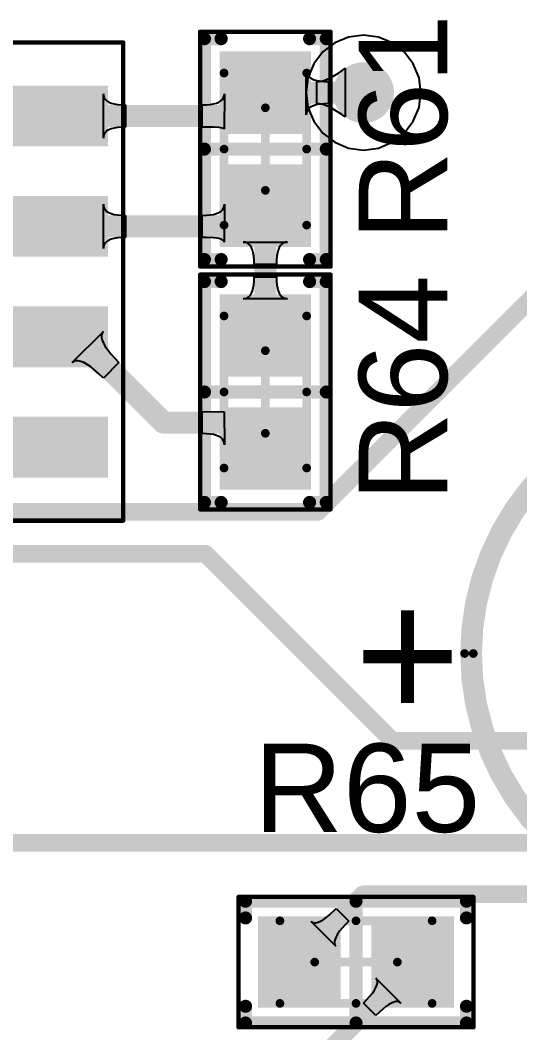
# Model space of a CAD drawing. Header units: inches. Extents: x -0.01 to 3.94, y -0.06 to 4.68.
# Drawn here: x 2.7891 to 3.0151, y 2.2298 to 2.6884 of the extents above; entities that cross this region are included whole.
import ezdxf

# ---------------------------------------------------------------- set-up
doc = ezdxf.new("R2010")
doc.units = ezdxf.units.IN
doc.header["$MEASUREMENT"] = 0
for name, color, linetype in [('Bottom Layer', 5, 'Continuous'), ('Bottom Solder', 6, 'Continuous'), ('Int1 -GND)', 16, 'Continuous'), ('Int2 -PWR)', 76, 'Continuous'), ('Multi-Layer', 9, 'Continuous'), ('Pad Holes', 156, 'Continuous'), ('Top 3D Body', 56, 'Continuous'), ('Top Courtyard', 56, 'Continuous'), ('Top Layer', 1, 'Continuous'), ('Top Overlay', 2, 'Continuous'), ('Top Paste', 8, 'Continuous'), ('Top Solder', 216, 'Continuous'), ('Via Holes', 16, 'Continuous')]:
    doc.layers.add(name, color=color, linetype=linetype)
doc.styles.add('Arial', font='', dxfattribs={"height": 0.2})
doc.styles.get('Arial').set_extended_font_data('Arial')

# ---------------------------------------------------------------- blocks, each defined once
blk = doc.blocks.new('TI_SOIC_8_D_18')
at = {"layer": 'Top Layer'}
for points in [[(-0.13681, 0.06319), (-0.13681, 0.08681), (-0.07579, 0.08681), (-0.07579, 0.06319)], [(0.07579, 0.06319), (0.07579, 0.08681), (0.13681, 0.08681), (0.13681, 0.06319)], [(-0.13681, 0.01319), (-0.13681, 0.03681), (-0.07579, 0.03681), (-0.07579, 0.01319)], [(0.07579, 0.01319), (0.07579, 0.03681), (0.13681, 0.03681), (0.13681, 0.01319)], [(-0.13681, -0.03681), (-0.13681, -0.01319), (-0.07579, -0.01319), (-0.07579, -0.03681)], [(0.07579, -0.03681), (0.07579, -0.01319), (0.13681, -0.01319), (0.13681, -0.03681)], [(-0.13681, -0.08681), (-0.13681, -0.06319), (-0.07579, -0.06319), (-0.07579, -0.08681)], [(0.07579, -0.08681), (0.07579, -0.06319), (0.13681, -0.06319), (0.13681, -0.08681)]]:
    blk.add_hatch(color=1, dxfattribs=at).paths.add_polyline_path(points)
at = {"layer": 'Top Paste'}
for points in [[(-0.13681, 0.06319), (-0.13681, 0.08681), (-0.07579, 0.08681), (-0.07579, 0.06319)], [(0.07579, 0.06319), (0.07579, 0.08681), (0.13681, 0.08681), (0.13681, 0.06319)], [(-0.13681, 0.01319), (-0.13681, 0.03681), (-0.07579, 0.03681), (-0.07579, 0.01319)], [(0.07579, 0.01319), (0.07579, 0.03681), (0.13681, 0.03681), (0.13681, 0.01319)], [(-0.13681, -0.03681), (-0.13681, -0.01319), (-0.07579, -0.01319), (-0.07579, -0.03681)], [(0.07579, -0.03681), (0.07579, -0.01319), (0.13681, -0.01319), (0.13681, -0.03681)], [(-0.13681, -0.08681), (-0.13681, -0.06319), (-0.07579, -0.06319), (-0.07579, -0.08681)], [(0.07579, -0.08681), (0.07579, -0.06319), (0.13681, -0.06319), (0.13681, -0.08681)]]:
    blk.add_hatch(color=8, dxfattribs=at).paths.add_polyline_path(points)
at = {"layer": 'Top Solder'}
for points in [[(-0.13878, 0.06122), (-0.13878, 0.08878), (-0.07382, 0.08878), (-0.07382, 0.06122)], [(0.07382, 0.06122), (0.07382, 0.08878), (0.13878, 0.08878), (0.13878, 0.06122)], [(-0.13878, 0.01122), (-0.13878, 0.03878), (-0.07382, 0.03878), (-0.07382, 0.01122)], [(0.07382, 0.01122), (0.07382, 0.03878), (0.13878, 0.03878), (0.13878, 0.01122)], [(-0.13878, -0.03878), (-0.13878, -0.01122), (-0.07382, -0.01122), (-0.07382, -0.03878)], [(0.07382, -0.03878), (0.07382, -0.01122), (0.13878, -0.01122), (0.13878, -0.03878)], [(-0.13878, -0.08878), (-0.13878, -0.06122), (-0.07382, -0.06122), (-0.07382, -0.08878)], [(0.07382, -0.08878), (0.07382, -0.06122), (0.13878, -0.06122), (0.13878, -0.08878)]]:
    blk.add_hatch(color=216, dxfattribs=at).paths.add_polyline_path(points)
at = {"layer": 'Top 3D Body'}
for points in [[(-0.07874, -0.09843, 0.00394, 0.00394, 0), (-0.07874, 0.09843, 0.00394, 0.00394, 0)], [(-0.07874, 0.09843, 0.00394, 0.00394, 0), (0.07874, 0.09843, 0.00394, 0.00394, 0)], [(0.07874, -0.09843, 0.00394, 0.00394, 0), (0.07874, 0.09843, 0.00394, 0.00394, 0)], [(-0.07874, -0.09843, 0.00394, 0.00394, 0), (0.07874, -0.09843, 0.00394, 0.00394, 0)]]:
    blk.add_lwpolyline(points, format="xyseb", dxfattribs=at)
for points in [[(-0.07972, 0.09843, 0.00197, 0.00197, 1), (-0.07776, 0.09843, 0.00197, 0.00197, 1)], [(-0.07972, 0.09843, 0.00197, 0.00197, 1), (-0.07776, 0.09843, 0.00197, 0.00197, 1)], [(0.07776, 0.09843, 0.00197, 0.00197, 1), (0.07972, 0.09843, 0.00197, 0.00197, 1)], [(0.07776, 0.09843, 0.00197, 0.00197, 1), (0.07972, 0.09843, 0.00197, 0.00197, 1)], [(-0.02362, 0.06299, 0.00394, 0.00394, 1), (-0.06299, 0.06299, 0.00394, 0.00394, 1)], [(-0.06398, 0.06299, 0.00197, 0.00197, 1), (-0.06201, 0.06299, 0.00197, 0.00197, 1)], [(-0.02461, 0.06299, 0.00197, 0.00197, 1), (-0.02264, 0.06299, 0.00197, 0.00197, 1)], [(-0.07972, -0.09843, 0.00197, 0.00197, 1), (-0.07776, -0.09843, 0.00197, 0.00197, 1)], [(-0.07972, -0.09843, 0.00197, 0.00197, 1), (-0.07776, -0.09843, 0.00197, 0.00197, 1)], [(0.07776, -0.09843, 0.00197, 0.00197, 1), (0.07972, -0.09843, 0.00197, 0.00197, 1)], [(0.07776, -0.09843, 0.00197, 0.00197, 1), (0.07972, -0.09843, 0.00197, 0.00197, 1)]]:
    blk.add_lwpolyline(points, format="xyseb", close=True, dxfattribs=at)
at = {"layer": 'Top Courtyard'}
for points in [[(-0.14567, -0.10827, 0.00197, 0.00197, 0), (-0.14567, 0.10827, 0.00197, 0.00197, 0)], [(-0.14567, 0.10827, 0.00197, 0.00197, 0), (0.14567, 0.10827, 0.00197, 0.00197, 0)], [(0.14567, -0.10827, 0.00197, 0.00197, 0), (0.14567, 0.10827, 0.00197, 0.00197, 0)], [(0, -0.01969, 0.00394, 0.00394, 0), (0, 0.01968, 0.00394, 0.00394, 0)], [(-0.01968, 0, 0.00394, 0.00394, 0), (0.01969, 0, 0.00394, 0.00394, 0)], [(-0.14567, -0.10827, 0.00197, 0.00197, 0), (0.14567, -0.10827, 0.00197, 0.00197, 0)]]:
    blk.add_lwpolyline(points, format="xyseb", dxfattribs=at)
for points in [[(-0.14616, 0.10827, 0.000984, 0.000984, 1), (-0.14518, 0.10827, 0.000984, 0.000984, 1)], [(-0.14616, 0.10827, 0.000984, 0.000984, 1), (-0.14518, 0.10827, 0.000984, 0.000984, 1)], [(0.14518, 0.10827, 0.000984, 0.000984, 1), (0.14616, 0.10827, 0.000984, 0.000984, 1)], [(0.14518, 0.10827, 0.000984, 0.000984, 1), (0.14616, 0.10827, 0.000984, 0.000984, 1)], [(-0.00098, 0.01968, 0.00197, 0.00197, 1), (0.00098, 0.01968, 0.00197, 0.00197, 1)], [(-0.02067, 0, 0.00197, 0.00197, 1), (-0.0187, 0, 0.00197, 0.00197, 1)], [(0.0187, 0, 0.00197, 0.00197, 1), (0.02067, 0, 0.00197, 0.00197, 1)], [(-0.00098, -0.01969, 0.00197, 0.00197, 1), (0.00098, -0.01969, 0.00197, 0.00197, 1)], [(-0.14616, -0.10827, 0.000984, 0.000984, 1), (-0.14518, -0.10827, 0.000984, 0.000984, 1)], [(-0.14616, -0.10827, 0.000984, 0.000984, 1), (-0.14518, -0.10827, 0.000984, 0.000984, 1)], [(0.14518, -0.10827, 0.000984, 0.000984, 1), (0.14616, -0.10827, 0.000984, 0.000984, 1)], [(0.14518, -0.10827, 0.000984, 0.000984, 1), (0.14616, -0.10827, 0.000984, 0.000984, 1)]]:
    blk.add_lwpolyline(points, format="xyseb", close=True, dxfattribs=at)
at = {"layer": 'Top Overlay'}
for p, q in [((-0.04331, 0.09843), (-0.06299, 0.09843)), ((-0.06299, 0.09843), (-0.06299, 0.07874)), ((-0.04331, 0.09055), (-0.04331, 0.09843)), ((-0.05512, 0.07874), (-0.04331, 0.09055)), ((-0.06299, 0.07874), (-0.05512, 0.07874))]:
    blk.add_line(p, q, dxfattribs=at)
for points in [[(-0.10138, 0.10846, 0.00984, 0.00984, 1), (-0.11122, 0.10846, 0.00984, 0.00984, 1)], [(-0.11368, 0.10846, 0.00492, 0.00492, 1), (-0.10876, 0.10846, 0.00492, 0.00492, 1)], [(-0.10384, 0.10846, 0.00492, 0.00492, 1), (-0.09892, 0.10846, 0.00492, 0.00492, 1)], [(-0.06496, 0.09843, 0.00394, 0.00394, 1), (-0.06102, 0.09843, 0.00394, 0.00394, 1)], [(-0.06496, 0.09843, 0.00394, 0.00394, 1), (-0.06102, 0.09843, 0.00394, 0.00394, 1)], [(-0.04528, 0.09843, 0.00394, 0.00394, 1), (-0.04134, 0.09843, 0.00394, 0.00394, 1)], [(0.06102, 0.09843, 0.00394, 0.00394, 1), (0.06496, 0.09843, 0.00394, 0.00394, 1)], [(0.06102, 0.09843, 0.00394, 0.00394, 1), (0.06496, 0.09843, 0.00394, 0.00394, 1)], [(-0.06496, 0.07874, 0.00394, 0.00394, 1), (-0.06102, 0.07874, 0.00394, 0.00394, 1)], [(-0.06496, -0.09843, 0.00394, 0.00394, 1), (-0.06102, -0.09843, 0.00394, 0.00394, 1)], [(-0.06496, -0.09843, 0.00394, 0.00394, 1), (-0.06102, -0.09843, 0.00394, 0.00394, 1)], [(0.06102, -0.09843, 0.00394, 0.00394, 1), (0.06496, -0.09843, 0.00394, 0.00394, 1)], [(0.06102, -0.09843, 0.00394, 0.00394, 1), (0.06496, -0.09843, 0.00394, 0.00394, 1)]]:
    blk.add_lwpolyline(points, format="xyseb", close=True, dxfattribs=at)
for points in [[(-0.06299, -0.09843, 0.00787, 0.00787, 0), (-0.06299, 0.09843, 0.00787, 0.00787, 0)], [(-0.06299, 0.09843, 0.00787, 0.00787, 0), (0.06299, 0.09843, 0.00787, 0.00787, 0)], [(-0.04331, 0.09843, 0.00787, 0.00787, -0.414214), (-0.06299, 0.07874, 0.00787, 0.00787, 0)], [(0.06299, -0.09843, 0.00787, 0.00787, 0), (0.06299, 0.09843, 0.00787, 0.00787, 0)], [(-0.06299, -0.09843, 0.00787, 0.00787, 0), (0.06299, -0.09843, 0.00787, 0.00787, 0)]]:
    blk.add_lwpolyline(points, format="xyseb", dxfattribs=at)
blk = doc.blocks.new('RES_0603_1608_69')
at = {"layer": 'Top Layer'}
for points in [[(-0.04232, -0.0187), (-0.04232, 0.0187), (-0.00886, 0.0187), (-0.00886, -0.0187)], [(0.00886, -0.0187), (0.00886, 0.0187), (0.04232, 0.0187), (0.04232, -0.0187)]]:
    blk.add_hatch(color=1, dxfattribs=at).paths.add_polyline_path(points)
at = {"layer": 'Top Paste'}
for points in [[(-0.04232, -0.0187), (-0.04232, 0.0187), (-0.00886, 0.0187), (-0.00886, -0.0187)], [(0.00886, -0.0187), (0.00886, 0.0187), (0.04232, 0.0187), (0.04232, -0.0187)]]:
    blk.add_hatch(color=8, dxfattribs=at).paths.add_polyline_path(points)
at = {"layer": 'Top Solder'}
for points in [[(-0.04429, -0.02067), (-0.04429, 0.02067), (-0.00689, 0.02067), (-0.00689, -0.02067)], [(0.00689, -0.02067), (0.00689, 0.02067), (0.04429, 0.02067), (0.04429, -0.02067)]]:
    blk.add_hatch(color=216, dxfattribs=at).paths.add_polyline_path(points)
at = {"layer": 'Top 3D Body'}
for points in [[(-0.03445, 0.0187, 0.00394, 0.00394, 0), (-0.03445, -0.0187, 0.00394, 0.00394, 0)], [(0.03445, 0.0187, 0.00394, 0.00394, 0), (-0.03445, 0.0187, 0.00394, 0.00394, 0)], [(0.03445, 0.0187, 0.00394, 0.00394, 0), (0.03445, -0.0187, 0.00394, 0.00394, 0)], [(0.03445, -0.0187, 0.00394, 0.00394, 0), (-0.03445, -0.0187, 0.00394, 0.00394, 0)]]:
    blk.add_lwpolyline(points, format="xyseb", dxfattribs=at)
for points in [[(-0.03543, 0.0187, 0.00197, 0.00197, 1), (-0.03347, 0.0187, 0.00197, 0.00197, 1)], [(-0.03543, 0.0187, 0.00197, 0.00197, 1), (-0.03347, 0.0187, 0.00197, 0.00197, 1)], [(0.03346, 0.0187, 0.00197, 0.00197, 1), (0.03543, 0.0187, 0.00197, 0.00197, 1)], [(0.03346, 0.0187, 0.00197, 0.00197, 1), (0.03543, 0.0187, 0.00197, 0.00197, 1)], [(-0.03543, -0.0187, 0.00197, 0.00197, 1), (-0.03347, -0.0187, 0.00197, 0.00197, 1)], [(-0.03543, -0.0187, 0.00197, 0.00197, 1), (-0.03347, -0.0187, 0.00197, 0.00197, 1)], [(0.03346, -0.0187, 0.00197, 0.00197, 1), (0.03543, -0.0187, 0.00197, 0.00197, 1)], [(0.03346, -0.0187, 0.00197, 0.00197, 1), (0.03543, -0.0187, 0.00197, 0.00197, 1)]]:
    blk.add_lwpolyline(points, format="xyseb", close=True, dxfattribs=at)
at = {"layer": 'Top Courtyard'}
for points in [[(-0.05315, 0.02953, 0.00197, 0.00197, 0), (-0.05315, -0.02953, 0.00197, 0.00197, 0)], [(0.05315, 0.02953, 0.00197, 0.00197, 0), (-0.05315, 0.02953, 0.00197, 0.00197, 0)], [(0.05315, 0.02953, 0.00197, 0.00197, 0), (0.05315, -0.02953, 0.00197, 0.00197, 0)], [(0, 0.0187, 0.00394, 0.00394, 0), (0, -0.0187, 0.00394, 0.00394, 0)], [(0.0187, 0, 0.00394, 0.00394, 0), (-0.0187, 0, 0.00394, 0.00394, 0)], [(0.05315, -0.02953, 0.00197, 0.00197, 0), (-0.05315, -0.02953, 0.00197, 0.00197, 0)]]:
    blk.add_lwpolyline(points, format="xyseb", dxfattribs=at)
for points in [[(-0.05364, 0.02953, 0.000984, 0.000984, 1), (-0.05266, 0.02953, 0.000984, 0.000984, 1)], [(-0.05364, 0.02953, 0.000984, 0.000984, 1), (-0.05266, 0.02953, 0.000984, 0.000984, 1)], [(0.05266, 0.02953, 0.000984, 0.000984, 1), (0.05364, 0.02953, 0.000984, 0.000984, 1)], [(0.05266, 0.02953, 0.000984, 0.000984, 1), (0.05364, 0.02953, 0.000984, 0.000984, 1)], [(-0.00098, 0.0187, 0.00197, 0.00197, 1), (0.00098, 0.0187, 0.00197, 0.00197, 1)], [(-0.01969, 0, 0.00197, 0.00197, 1), (-0.01772, 0, 0.00197, 0.00197, 1)], [(0.01772, 0, 0.00197, 0.00197, 1), (0.01968, 0, 0.00197, 0.00197, 1)], [(-0.00098, -0.0187, 0.00197, 0.00197, 1), (0.00098, -0.0187, 0.00197, 0.00197, 1)], [(-0.05364, -0.02953, 0.000984, 0.000984, 1), (-0.05266, -0.02953, 0.000984, 0.000984, 1)], [(-0.05364, -0.02953, 0.000984, 0.000984, 1), (-0.05266, -0.02953, 0.000984, 0.000984, 1)], [(0.05266, -0.02953, 0.000984, 0.000984, 1), (0.05364, -0.02953, 0.000984, 0.000984, 1)], [(0.05266, -0.02953, 0.000984, 0.000984, 1), (0.05364, -0.02953, 0.000984, 0.000984, 1)]]:
    blk.add_lwpolyline(points, format="xyseb", close=True, dxfattribs=at)
at = {"layer": 'Top Overlay'}
for points in [[(-0.05, 0.02756, 0.00591, 0.00591, 0), (-0.05, 0.02, 0.00591, 0.00591, 0)], [(0.05, 0.02756, 0.00591, 0.00591, 0), (-0.05, 0.02756, 0.00591, 0.00591, 0)], [(0, 0.02756, 0.00591, 0.00591, 0), (0, -0.02756, 0.00591, 0.00591, 0)], [(0.05, 0.02756, 0.00591, 0.00591, 0), (0.05, 0.02, 0.00591, 0.00591, 0)], [(-0.05, -0.02, 0.00591, 0.00591, 0), (-0.05, -0.02756, 0.00591, 0.00591, 0)], [(0.05, -0.02, 0.00591, 0.00591, 0), (0.05, -0.02756, 0.00591, 0.00591, 0)], [(0.05, -0.02756, 0.00591, 0.00591, 0), (-0.05, -0.02756, 0.00591, 0.00591, 0)]]:
    blk.add_lwpolyline(points, format="xyseb", dxfattribs=at)
for points in [[(-0.05148, 0.02756, 0.00295, 0.00295, 1), (-0.04852, 0.02756, 0.00295, 0.00295, 1)], [(-0.05148, 0.02756, 0.00295, 0.00295, 1), (-0.04852, 0.02756, 0.00295, 0.00295, 1)], [(-0.00148, 0.02756, 0.00295, 0.00295, 1), (0.00148, 0.02756, 0.00295, 0.00295, 1)], [(0.04852, 0.02756, 0.00295, 0.00295, 1), (0.05148, 0.02756, 0.00295, 0.00295, 1)], [(0.04852, 0.02756, 0.00295, 0.00295, 1), (0.05148, 0.02756, 0.00295, 0.00295, 1)], [(-0.05148, 0.02, 0.00295, 0.00295, 1), (-0.04852, 0.02, 0.00295, 0.00295, 1)], [(0.04852, 0.02, 0.00295, 0.00295, 1), (0.05148, 0.02, 0.00295, 0.00295, 1)], [(-0.05148, -0.02, 0.00295, 0.00295, 1), (-0.04852, -0.02, 0.00295, 0.00295, 1)], [(0.04852, -0.02, 0.00295, 0.00295, 1), (0.05148, -0.02, 0.00295, 0.00295, 1)], [(-0.05148, -0.02756, 0.00295, 0.00295, 1), (-0.04852, -0.02756, 0.00295, 0.00295, 1)], [(-0.05148, -0.02756, 0.00295, 0.00295, 1), (-0.04852, -0.02756, 0.00295, 0.00295, 1)], [(-0.00148, -0.02756, 0.00295, 0.00295, 1), (0.00148, -0.02756, 0.00295, 0.00295, 1)], [(0.04852, -0.02756, 0.00295, 0.00295, 1), (0.05148, -0.02756, 0.00295, 0.00295, 1)], [(0.04852, -0.02756, 0.00295, 0.00295, 1), (0.05148, -0.02756, 0.00295, 0.00295, 1)]]:
    blk.add_lwpolyline(points, format="xyseb", close=True, dxfattribs=at)
blk = doc.blocks.new('RES_0603_1608_70')
at = {"layer": 'Top Layer'}
for points in [[(-0.04232, -0.0187), (-0.04232, 0.0187), (-0.00886, 0.0187), (-0.00886, -0.0187)], [(0.00886, -0.0187), (0.00886, 0.0187), (0.04232, 0.0187), (0.04232, -0.0187)]]:
    blk.add_hatch(color=1, dxfattribs=at).paths.add_polyline_path(points)
at = {"layer": 'Top Paste'}
for points in [[(-0.04232, -0.0187), (-0.04232, 0.0187), (-0.00886, 0.0187), (-0.00886, -0.0187)], [(0.00886, -0.0187), (0.00886, 0.0187), (0.04232, 0.0187), (0.04232, -0.0187)]]:
    blk.add_hatch(color=8, dxfattribs=at).paths.add_polyline_path(points)
at = {"layer": 'Top Solder'}
for points in [[(-0.04429, -0.02067), (-0.04429, 0.02067), (-0.00689, 0.02067), (-0.00689, -0.02067)], [(0.00689, -0.02067), (0.00689, 0.02067), (0.04429, 0.02067), (0.04429, -0.02067)]]:
    blk.add_hatch(color=216, dxfattribs=at).paths.add_polyline_path(points)
at = {"layer": 'Top 3D Body'}
for points in [[(-0.03445, 0.0187, 0.00394, 0.00394, 0), (0.03445, 0.0187, 0.00394, 0.00394, 0)], [(-0.03445, 0.0187, 0.00394, 0.00394, 0), (-0.03445, -0.0187, 0.00394, 0.00394, 0)], [(0.03445, 0.0187, 0.00394, 0.00394, 0), (0.03445, -0.0187, 0.00394, 0.00394, 0)], [(-0.03445, -0.0187, 0.00394, 0.00394, 0), (0.03445, -0.0187, 0.00394, 0.00394, 0)]]:
    blk.add_lwpolyline(points, format="xyseb", dxfattribs=at)
for points in [[(-0.03543, 0.0187, 0.00197, 0.00197, 1), (-0.03346, 0.0187, 0.00197, 0.00197, 1)], [(-0.03543, 0.0187, 0.00197, 0.00197, 1), (-0.03346, 0.0187, 0.00197, 0.00197, 1)], [(0.03346, 0.0187, 0.00197, 0.00197, 1), (0.03543, 0.0187, 0.00197, 0.00197, 1)], [(0.03346, 0.0187, 0.00197, 0.00197, 1), (0.03543, 0.0187, 0.00197, 0.00197, 1)], [(-0.03543, -0.0187, 0.00197, 0.00197, 1), (-0.03346, -0.0187, 0.00197, 0.00197, 1)], [(-0.03543, -0.0187, 0.00197, 0.00197, 1), (-0.03346, -0.0187, 0.00197, 0.00197, 1)], [(0.03346, -0.0187, 0.00197, 0.00197, 1), (0.03543, -0.0187, 0.00197, 0.00197, 1)], [(0.03346, -0.0187, 0.00197, 0.00197, 1), (0.03543, -0.0187, 0.00197, 0.00197, 1)]]:
    blk.add_lwpolyline(points, format="xyseb", close=True, dxfattribs=at)
at = {"layer": 'Top Courtyard'}
for points in [[(-0.05315, 0.02953, 0.00197, 0.00197, 0), (0.05315, 0.02953, 0.00197, 0.00197, 0)], [(-0.05315, 0.02953, 0.00197, 0.00197, 0), (-0.05315, -0.02953, 0.00197, 0.00197, 0)], [(0.05315, 0.02953, 0.00197, 0.00197, 0), (0.05315, -0.02953, 0.00197, 0.00197, 0)], [(0, 0.0187, 0.00394, 0.00394, 0), (0, -0.0187, 0.00394, 0.00394, 0)], [(-0.0187, 0, 0.00394, 0.00394, 0), (0.0187, 0, 0.00394, 0.00394, 0)], [(-0.05315, -0.02953, 0.00197, 0.00197, 0), (0.05315, -0.02953, 0.00197, 0.00197, 0)]]:
    blk.add_lwpolyline(points, format="xyseb", dxfattribs=at)
for points in [[(-0.05364, 0.02953, 0.000984, 0.000984, 1), (-0.05266, 0.02953, 0.000984, 0.000984, 1)], [(-0.05364, 0.02953, 0.000984, 0.000984, 1), (-0.05266, 0.02953, 0.000984, 0.000984, 1)], [(0.05266, 0.02953, 0.000984, 0.000984, 1), (0.05364, 0.02953, 0.000984, 0.000984, 1)], [(0.05266, 0.02953, 0.000984, 0.000984, 1), (0.05364, 0.02953, 0.000984, 0.000984, 1)], [(-0.00098, 0.0187, 0.00197, 0.00197, 1), (0.00098, 0.0187, 0.00197, 0.00197, 1)], [(-0.01968, 0, 0.00197, 0.00197, 1), (-0.01772, 0, 0.00197, 0.00197, 1)], [(0.01772, 0, 0.00197, 0.00197, 1), (0.01968, 0, 0.00197, 0.00197, 1)], [(-0.00098, -0.0187, 0.00197, 0.00197, 1), (0.00098, -0.0187, 0.00197, 0.00197, 1)], [(-0.05364, -0.02953, 0.000984, 0.000984, 1), (-0.05266, -0.02953, 0.000984, 0.000984, 1)], [(-0.05364, -0.02953, 0.000984, 0.000984, 1), (-0.05266, -0.02953, 0.000984, 0.000984, 1)], [(0.05266, -0.02953, 0.000984, 0.000984, 1), (0.05364, -0.02953, 0.000984, 0.000984, 1)], [(0.05266, -0.02953, 0.000984, 0.000984, 1), (0.05364, -0.02953, 0.000984, 0.000984, 1)]]:
    blk.add_lwpolyline(points, format="xyseb", close=True, dxfattribs=at)
at = {"layer": 'Top Overlay'}
for points in [[(-0.05, 0.02756, 0.00591, 0.00591, 0), (0.05, 0.02756, 0.00591, 0.00591, 0)], [(-0.05, 0.02756, 0.00591, 0.00591, 0), (-0.05, 0.02, 0.00591, 0.00591, 0)], [(0, 0.02756, 0.00591, 0.00591, 0), (0, -0.02756, 0.00591, 0.00591, 0)], [(0.05, 0.02756, 0.00591, 0.00591, 0), (0.05, 0.02, 0.00591, 0.00591, 0)], [(-0.05, -0.02, 0.00591, 0.00591, 0), (-0.05, -0.02756, 0.00591, 0.00591, 0)], [(0.05, -0.02, 0.00591, 0.00591, 0), (0.05, -0.02756, 0.00591, 0.00591, 0)], [(-0.05, -0.02756, 0.00591, 0.00591, 0), (0.05, -0.02756, 0.00591, 0.00591, 0)]]:
    blk.add_lwpolyline(points, format="xyseb", dxfattribs=at)
for points in [[(-0.05148, 0.02756, 0.00295, 0.00295, 1), (-0.04852, 0.02756, 0.00295, 0.00295, 1)], [(-0.05148, 0.02756, 0.00295, 0.00295, 1), (-0.04852, 0.02756, 0.00295, 0.00295, 1)], [(-0.00148, 0.02756, 0.00295, 0.00295, 1), (0.00148, 0.02756, 0.00295, 0.00295, 1)], [(0.04852, 0.02756, 0.00295, 0.00295, 1), (0.05148, 0.02756, 0.00295, 0.00295, 1)], [(0.04852, 0.02756, 0.00295, 0.00295, 1), (0.05148, 0.02756, 0.00295, 0.00295, 1)], [(-0.05148, 0.02, 0.00295, 0.00295, 1), (-0.04852, 0.02, 0.00295, 0.00295, 1)], [(0.04852, 0.02, 0.00295, 0.00295, 1), (0.05148, 0.02, 0.00295, 0.00295, 1)], [(-0.05148, -0.02, 0.00295, 0.00295, 1), (-0.04852, -0.02, 0.00295, 0.00295, 1)], [(0.04852, -0.02, 0.00295, 0.00295, 1), (0.05148, -0.02, 0.00295, 0.00295, 1)], [(-0.05148, -0.02756, 0.00295, 0.00295, 1), (-0.04852, -0.02756, 0.00295, 0.00295, 1)], [(-0.05148, -0.02756, 0.00295, 0.00295, 1), (-0.04852, -0.02756, 0.00295, 0.00295, 1)], [(-0.00148, -0.02756, 0.00295, 0.00295, 1), (0.00148, -0.02756, 0.00295, 0.00295, 1)], [(0.04852, -0.02756, 0.00295, 0.00295, 1), (0.05148, -0.02756, 0.00295, 0.00295, 1)], [(0.04852, -0.02756, 0.00295, 0.00295, 1), (0.05148, -0.02756, 0.00295, 0.00295, 1)]]:
    blk.add_lwpolyline(points, format="xyseb", close=True, dxfattribs=at)
blk = doc.blocks.new('RES_0603_1608_73')
at = {"layer": 'Top Layer'}
for points in [[(-0.04232, -0.0187), (-0.04232, 0.0187), (-0.00886, 0.0187), (-0.00886, -0.0187)], [(0.00886, -0.0187), (0.00886, 0.0187), (0.04232, 0.0187), (0.04232, -0.0187)]]:
    blk.add_hatch(color=1, dxfattribs=at).paths.add_polyline_path(points)
at = {"layer": 'Top Paste'}
for points in [[(-0.04232, -0.0187), (-0.04232, 0.0187), (-0.00886, 0.0187), (-0.00886, -0.0187)], [(0.00886, -0.0187), (0.00886, 0.0187), (0.04232, 0.0187), (0.04232, -0.0187)]]:
    blk.add_hatch(color=8, dxfattribs=at).paths.add_polyline_path(points)
at = {"layer": 'Top Solder'}
for points in [[(-0.04429, -0.02067), (-0.04429, 0.02067), (-0.00689, 0.02067), (-0.00689, -0.02067)], [(0.00689, -0.02067), (0.00689, 0.02067), (0.04429, 0.02067), (0.04429, -0.02067)]]:
    blk.add_hatch(color=216, dxfattribs=at).paths.add_polyline_path(points)
at = {"layer": 'Top 3D Body'}
for points in [[(-0.03445, 0.0187, 0.00394, 0.00394, 0), (0.03445, 0.0187, 0.00394, 0.00394, 0)], [(-0.03445, 0.0187, 0.00394, 0.00394, 0), (-0.03445, -0.0187, 0.00394, 0.00394, 0)], [(0.03445, 0.0187, 0.00394, 0.00394, 0), (0.03445, -0.0187, 0.00394, 0.00394, 0)], [(-0.03445, -0.0187, 0.00394, 0.00394, 0), (0.03445, -0.0187, 0.00394, 0.00394, 0)]]:
    blk.add_lwpolyline(points, format="xyseb", dxfattribs=at)
for points in [[(-0.03543, 0.0187, 0.00197, 0.00197, 1), (-0.03346, 0.0187, 0.00197, 0.00197, 1)], [(-0.03543, 0.0187, 0.00197, 0.00197, 1), (-0.03346, 0.0187, 0.00197, 0.00197, 1)], [(0.03346, 0.0187, 0.00197, 0.00197, 1), (0.03543, 0.0187, 0.00197, 0.00197, 1)], [(0.03346, 0.0187, 0.00197, 0.00197, 1), (0.03543, 0.0187, 0.00197, 0.00197, 1)], [(-0.03543, -0.0187, 0.00197, 0.00197, 1), (-0.03346, -0.0187, 0.00197, 0.00197, 1)], [(-0.03543, -0.0187, 0.00197, 0.00197, 1), (-0.03346, -0.0187, 0.00197, 0.00197, 1)], [(0.03346, -0.0187, 0.00197, 0.00197, 1), (0.03543, -0.0187, 0.00197, 0.00197, 1)], [(0.03346, -0.0187, 0.00197, 0.00197, 1), (0.03543, -0.0187, 0.00197, 0.00197, 1)]]:
    blk.add_lwpolyline(points, format="xyseb", close=True, dxfattribs=at)
at = {"layer": 'Top Courtyard'}
for points in [[(-0.05315, 0.02953, 0.00197, 0.00197, 0), (0.05315, 0.02953, 0.00197, 0.00197, 0)], [(-0.05315, 0.02953, 0.00197, 0.00197, 0), (-0.05315, -0.02953, 0.00197, 0.00197, 0)], [(0.05315, 0.02953, 0.00197, 0.00197, 0), (0.05315, -0.02953, 0.00197, 0.00197, 0)], [(0, 0.0187, 0.00394, 0.00394, 0), (0, -0.0187, 0.00394, 0.00394, 0)], [(-0.0187, 0, 0.00394, 0.00394, 0), (0.0187, 0, 0.00394, 0.00394, 0)], [(-0.05315, -0.02953, 0.00197, 0.00197, 0), (0.05315, -0.02953, 0.00197, 0.00197, 0)]]:
    blk.add_lwpolyline(points, format="xyseb", dxfattribs=at)
for points in [[(-0.05364, 0.02953, 0.000984, 0.000984, 1), (-0.05266, 0.02953, 0.000984, 0.000984, 1)], [(-0.05364, 0.02953, 0.000984, 0.000984, 1), (-0.05266, 0.02953, 0.000984, 0.000984, 1)], [(0.05266, 0.02953, 0.000984, 0.000984, 1), (0.05364, 0.02953, 0.000984, 0.000984, 1)], [(0.05266, 0.02953, 0.000984, 0.000984, 1), (0.05364, 0.02953, 0.000984, 0.000984, 1)], [(-0.00098, 0.0187, 0.00197, 0.00197, 1), (0.00098, 0.0187, 0.00197, 0.00197, 1)], [(-0.01968, 0, 0.00197, 0.00197, 1), (-0.01772, 0, 0.00197, 0.00197, 1)], [(0.01772, 0, 0.00197, 0.00197, 1), (0.01968, 0, 0.00197, 0.00197, 1)], [(-0.00098, -0.0187, 0.00197, 0.00197, 1), (0.00098, -0.0187, 0.00197, 0.00197, 1)], [(-0.05364, -0.02953, 0.000984, 0.000984, 1), (-0.05266, -0.02953, 0.000984, 0.000984, 1)], [(-0.05364, -0.02953, 0.000984, 0.000984, 1), (-0.05266, -0.02953, 0.000984, 0.000984, 1)], [(0.05266, -0.02953, 0.000984, 0.000984, 1), (0.05364, -0.02953, 0.000984, 0.000984, 1)], [(0.05266, -0.02953, 0.000984, 0.000984, 1), (0.05364, -0.02953, 0.000984, 0.000984, 1)]]:
    blk.add_lwpolyline(points, format="xyseb", close=True, dxfattribs=at)
at = {"layer": 'Top Overlay'}
for points in [[(-0.05, 0.02756, 0.00591, 0.00591, 0), (0.05, 0.02756, 0.00591, 0.00591, 0)], [(-0.05, 0.02756, 0.00591, 0.00591, 0), (-0.05, 0.02, 0.00591, 0.00591, 0)], [(0, 0.02756, 0.00591, 0.00591, 0), (0, -0.02756, 0.00591, 0.00591, 0)], [(0.05, 0.02756, 0.00591, 0.00591, 0), (0.05, 0.02, 0.00591, 0.00591, 0)], [(-0.05, -0.02, 0.00591, 0.00591, 0), (-0.05, -0.02756, 0.00591, 0.00591, 0)], [(0.05, -0.02, 0.00591, 0.00591, 0), (0.05, -0.02756, 0.00591, 0.00591, 0)], [(-0.05, -0.02756, 0.00591, 0.00591, 0), (0.05, -0.02756, 0.00591, 0.00591, 0)]]:
    blk.add_lwpolyline(points, format="xyseb", dxfattribs=at)
for points in [[(-0.05148, 0.02756, 0.00295, 0.00295, 1), (-0.04852, 0.02756, 0.00295, 0.00295, 1)], [(-0.05148, 0.02756, 0.00295, 0.00295, 1), (-0.04852, 0.02756, 0.00295, 0.00295, 1)], [(-0.00148, 0.02756, 0.00295, 0.00295, 1), (0.00148, 0.02756, 0.00295, 0.00295, 1)], [(0.04852, 0.02756, 0.00295, 0.00295, 1), (0.05148, 0.02756, 0.00295, 0.00295, 1)], [(0.04852, 0.02756, 0.00295, 0.00295, 1), (0.05148, 0.02756, 0.00295, 0.00295, 1)], [(-0.05148, 0.02, 0.00295, 0.00295, 1), (-0.04852, 0.02, 0.00295, 0.00295, 1)], [(0.04852, 0.02, 0.00295, 0.00295, 1), (0.05148, 0.02, 0.00295, 0.00295, 1)], [(-0.05148, -0.02, 0.00295, 0.00295, 1), (-0.04852, -0.02, 0.00295, 0.00295, 1)], [(0.04852, -0.02, 0.00295, 0.00295, 1), (0.05148, -0.02, 0.00295, 0.00295, 1)], [(-0.05148, -0.02756, 0.00295, 0.00295, 1), (-0.04852, -0.02756, 0.00295, 0.00295, 1)], [(-0.05148, -0.02756, 0.00295, 0.00295, 1), (-0.04852, -0.02756, 0.00295, 0.00295, 1)], [(-0.00148, -0.02756, 0.00295, 0.00295, 1), (0.00148, -0.02756, 0.00295, 0.00295, 1)], [(0.04852, -0.02756, 0.00295, 0.00295, 1), (0.05148, -0.02756, 0.00295, 0.00295, 1)], [(0.04852, -0.02756, 0.00295, 0.00295, 1), (0.05148, -0.02756, 0.00295, 0.00295, 1)]]:
    blk.add_lwpolyline(points, format="xyseb", close=True, dxfattribs=at)
blk = doc.blocks.new('ED49B4F6_595F_4D62_96BB_D7184CAA9B94_152')
at = {"layer": 'Bottom Layer'}
blk.add_hatch(color=5, dxfattribs=at).paths.add_polyline_path([(-0.02244, -0.02756), (-0.07756, -0.02756), (-0.07756, 0.02756), (-0.02244, 0.02756)])
h = blk.add_hatch(color=5, dxfattribs=at)
edge = h.paths.add_edge_path()
edge.add_arc((0.05, 0), 0.02756, 0, 360)
at = {"layer": 'Bottom Solder'}
blk.add_hatch(color=6, dxfattribs=at).paths.add_polyline_path([(-0.02047, -0.02953), (-0.07953, -0.02953), (-0.07953, 0.02953), (-0.02047, 0.02953)])
h = blk.add_hatch(color=6, dxfattribs=at)
edge = h.paths.add_edge_path()
edge.add_arc((0.05, 0), 0.02953, 0, 360)
at = {"layer": 'Int1 -GND)'}
blk.add_hatch(color=7, dxfattribs=at).paths.add_polyline_path([(-0.02244, -0.02756), (-0.07756, -0.02756), (-0.07756, 0.02756), (-0.02244, 0.02756)])
h = blk.add_hatch(color=7, dxfattribs=at)
edge = h.paths.add_edge_path()
edge.add_arc((0.05, 0), 0.02756, 0, 360)
at = {"layer": 'Int2 -PWR)'}
blk.add_hatch(color=7, dxfattribs=at).paths.add_polyline_path([(-0.02244, -0.02756), (-0.07756, -0.02756), (-0.07756, 0.02756), (-0.02244, 0.02756)])
h = blk.add_hatch(color=7, dxfattribs=at)
edge = h.paths.add_edge_path()
edge.add_arc((0.05, 0), 0.02756, 0, 360)
at = {"layer": 'Multi-Layer'}
blk.add_hatch(color=9, dxfattribs=at).paths.add_polyline_path([(-0.02244, -0.02756), (-0.07756, -0.02756), (-0.07756, 0.02756), (-0.02244, 0.02756)])
h = blk.add_hatch(color=9, dxfattribs=at)
edge = h.paths.add_edge_path()
edge.add_arc((0.05, 0), 0.02756, 0, 360)
at = {"layer": 'Pad Holes'}
h = blk.add_hatch(color=7, dxfattribs=at)
edge = h.paths.add_edge_path()
edge.add_arc((-0.05, 0), 0.0175, 0, 360)
h = blk.add_hatch(color=7, dxfattribs=at)
edge = h.paths.add_edge_path()
edge.add_arc((0.05, 0), 0.0175, 0, 360)
at = {"layer": 'Top Layer'}
blk.add_hatch(color=1, dxfattribs=at).paths.add_polyline_path([(-0.02244, -0.02756), (-0.07756, -0.02756), (-0.07756, 0.02756), (-0.02244, 0.02756)])
h = blk.add_hatch(color=1, dxfattribs=at)
edge = h.paths.add_edge_path()
edge.add_arc((0.05, 0), 0.02756, 0, 360)
at = {"layer": 'Top Solder'}
blk.add_hatch(color=216, dxfattribs=at).paths.add_polyline_path([(-0.02047, -0.02953), (-0.07953, -0.02953), (-0.07953, 0.02953), (-0.02047, 0.02953)])
h = blk.add_hatch(color=216, dxfattribs=at)
edge = h.paths.add_edge_path()
edge.add_arc((0.05, 0), 0.02953, 0, 360)
at = {"layer": 'Top 3D Body'}
for points in [[(0.11614, 0, 0.00394, 0.00394, 1), (-0.11614, 0, 0.00394, 0.00394, 1)], [(-0.11713, 0, 0.00197, 0.00197, 1), (-0.11516, 0, 0.00197, 0.00197, 1)], [(0.11516, 0, 0.00197, 0.00197, 1), (0.11713, 0, 0.00197, 0.00197, 1)]]:
    blk.add_lwpolyline(points, format="xyseb", close=True, dxfattribs=at)
at = {"layer": 'Top Courtyard'}
for points in [[(0.12008, 0, 0.00394, 0.00394, 1), (-0.12008, 0, 0.00394, 0.00394, 1)], [(-0.00098, 0.01969, 0.00197, 0.00197, 1), (0.00098, 0.01969, 0.00197, 0.00197, 1)], [(-0.12106, 0, 0.00197, 0.00197, 1), (-0.11909, 0, 0.00197, 0.00197, 1)], [(-0.02067, 0, 0.00197, 0.00197, 1), (-0.0187, 0, 0.00197, 0.00197, 1)], [(0.0187, 0, 0.00197, 0.00197, 1), (0.02067, 0, 0.00197, 0.00197, 1)], [(0.11909, 0, 0.00197, 0.00197, 1), (0.12106, 0, 0.00197, 0.00197, 1)], [(-0.00098, -0.01968, 0.00197, 0.00197, 1), (0.00098, -0.01968, 0.00197, 0.00197, 1)]]:
    blk.add_lwpolyline(points, format="xyseb", close=True, dxfattribs=at)
for points in [[(0, -0.01968, 0.00394, 0.00394, 0), (0, 0.01969, 0.00394, 0.00394, 0)], [(-0.01968, 0, 0.00394, 0.00394, 0), (0.01969, 0, 0.00394, 0.00394, 0)]]:
    blk.add_lwpolyline(points, format="xyseb", dxfattribs=at)
at = {"layer": 'Top Overlay'}
for points in [[(0.11614, 0, 0.00787, 0.00787, 1), (-0.11614, 0, 0.00787, 0.00787, 1)], [(0.10039, 0.05512, 0.00394, 0.00394, 1), (0.10433, 0.05512, 0.00394, 0.00394, 1)], [(0.10433, 0.03937, 0.00394, 0.00394, 1), (0.10827, 0.03937, 0.00394, 0.00394, 1)], [(0.10827, 0.02362, 0.00394, 0.00394, 1), (0.1122, 0.02362, 0.00394, 0.00394, 1)], [(-0.11811, 0, 0.00394, 0.00394, 1), (-0.11417, 0, 0.00394, 0.00394, 1)], [(0.11417, 0, 0.00394, 0.00394, 1), (0.11811, 0, 0.00394, 0.00394, 1)], [(0.10827, -0.02756, 0.00394, 0.00394, 1), (0.1122, -0.02756, 0.00394, 0.00394, 1)], [(0.10039, -0.03937, 0.00394, 0.00394, 1), (0.10433, -0.03937, 0.00394, 0.00394, 1)], [(0.10039, -0.03937, 0.00394, 0.00394, 1), (0.10433, -0.03937, 0.00394, 0.00394, 1)], [(0.10433, -0.03937, 0.00394, 0.00394, 1), (0.10827, -0.03937, 0.00394, 0.00394, 1)], [(0.10039, -0.05512, 0.00394, 0.00394, 1), (0.10433, -0.05512, 0.00394, 0.00394, 1)]]:
    blk.add_lwpolyline(points, format="xyseb", close=True, dxfattribs=at)
for points in [[(0.10236, -0.03937, 0.00787, 0.00787, 0), (0.10236, 0.05512, 0.00787, 0.00787, 0)], [(0.1063, -0.03937, 0.00787, 0.00787, 0), (0.1063, 0.03937, 0.00787, 0.00787, 0)], [(0.11024, -0.02756, 0.00787, 0.00787, 0), (0.11024, 0.02362, 0.00787, 0.00787, 0)], [(0.10236, -0.05512, 0.00787, 0.00787, 0), (0.10236, -0.03937, 0.00787, 0.00787, 0)]]:
    blk.add_lwpolyline(points, format="xyseb", dxfattribs=at)
at = {"layer": 'Top Overlay', "style": 'Arial'}
blk.add_text('+', height=0.05906, dxfattribs=at).set_placement((-0.17, -0.03))

msp = doc.modelspace()

# ---------------------------------------------------------------- hatches: boundary and pattern name
at = {"layer": 'Bottom Layer'}
h = msp.add_hatch(color=5, dxfattribs=at)
edge = h.paths.add_edge_path()
edge.add_arc((2.94441, 2.65559), 0.01378, 0, 360)
at = {"layer": 'Int1 -GND)'}
h = msp.add_hatch(color=7, dxfattribs=at)
edge = h.paths.add_edge_path()
edge.add_arc((2.94441, 2.65559), 0.01378, 0, 360)
at = {"layer": 'Int2 -PWR)'}
h = msp.add_hatch(color=7, dxfattribs=at)
edge = h.paths.add_edge_path()
edge.add_arc((2.94441, 2.65559), 0.01378, 0, 360)
at = {"layer": 'Top Layer'}
h = msp.add_hatch(color=1, dxfattribs=at)
edge = h.paths.add_edge_path()
edge.add_arc((2.94441, 2.65559), 0.01378, 0, 360)
at = {"layer": 'Via Holes'}
h = msp.add_hatch(color=7, dxfattribs=at)
edge = h.paths.add_edge_path()
edge.add_arc((2.94441, 2.65559), 0.00689, 0, 360)

# ---------------------------------------------------------------- linework, layer by layer
at = {"layer": 'Int1 -GND)'}
for p, q in [((2.93141, 2.67811), (2.92602, 2.67398)), ((2.93768, 2.68071), (2.93141, 2.67811)), ((2.94441, 2.68159), (2.93768, 2.68071)), ((2.95114, 2.68071), (2.94441, 2.68159)), ((2.95741, 2.67811), (2.95114, 2.68071)), ((2.9628, 2.67398), (2.95741, 2.67811)), ((2.92602, 2.67398), (2.92189, 2.66859)), ((2.96693, 2.66859), (2.9628, 2.67398)), ((2.92189, 2.66859), (2.91929, 2.66232)), ((2.96953, 2.66232), (2.96693, 2.66859)), ((2.91929, 2.66232), (2.91841, 2.65559)), ((2.97041, 2.65559), (2.96953, 2.66232)), ((2.91841, 2.65559), (2.91929, 2.64886)), ((2.96953, 2.64886), (2.97041, 2.65559)), ((2.91929, 2.64886), (2.92189, 2.64259)), ((2.96693, 2.64259), (2.96953, 2.64886)), ((2.92189, 2.64259), (2.92602, 2.6372)), ((2.9628, 2.6372), (2.96693, 2.64259)), ((2.92602, 2.6372), (2.93141, 2.63307)), ((2.95741, 2.63307), (2.9628, 2.6372)), ((2.93141, 2.63307), (2.93768, 2.63047)), ((2.95114, 2.63047), (2.95741, 2.63307)), ((2.93768, 2.63047), (2.94441, 2.62959)), ((2.94441, 2.62959), (2.95114, 2.63047))]:
    msp.add_line(p, q, dxfattribs=at)
at = {"layer": 'Top Layer'}
for p, q in [((2.91846, 2.64559), (2.91846, 2.66559)), ((2.91846, 2.66559), (2.91856, 2.66464)), ((2.91856, 2.66464), (2.91887, 2.66379)), ((2.93024, 2.66276), (2.93306, 2.66444)), ((2.93306, 2.66444), (2.93456, 2.66547)), ((2.93456, 2.66547), (2.93614, 2.66661)), ((2.93614, 2.66661), (2.93614, 2.64457)), ((2.91887, 2.66379), (2.91937, 2.66304)), ((2.91937, 2.66304), (2.92008, 2.66239)), ((2.92008, 2.66239), (2.92099, 2.66184)), ((2.92099, 2.66184), (2.9221, 2.66139)), ((2.9221, 2.66139), (2.92342, 2.66104)), ((2.9233, 2.66059), (2.9243, 2.66065)), ((2.9233, 2.65059), (2.9233, 2.66059)), ((2.92342, 2.66104), (2.92494, 2.66079)), ((2.9243, 2.66065), (2.92536, 2.66083)), ((2.92494, 2.66079), (2.92666, 2.66064)), ((2.92536, 2.66083), (2.92648, 2.66113)), ((2.92648, 2.66113), (2.92767, 2.66155)), ((2.92666, 2.66064), (2.92858, 2.66059)), ((2.92767, 2.66155), (2.92892, 2.66209)), ((2.92858, 2.66059), (2.92858, 2.65059)), ((2.92892, 2.66209), (2.93024, 2.66276)), ((2.82669, 2.635), (2.82669, 2.655)), ((2.82669, 2.655), (2.82679, 2.65405)), ((2.88154, 2.655), (2.88142, 2.63898)), ((2.88143, 2.65405), (2.88154, 2.655)), ((2.82679, 2.65405), (2.82709, 2.6532)), ((2.82709, 2.6532), (2.82759, 2.65245)), ((2.82759, 2.65245), (2.82829, 2.6518)), ((2.82829, 2.6518), (2.82919, 2.65125)), ((2.82919, 2.65125), (2.83029, 2.6508)), ((2.83029, 2.6508), (2.83159, 2.65045)), ((2.83159, 2.65045), (2.83309, 2.6502)), ((2.87505, 2.6502), (2.87656, 2.65045)), ((2.87656, 2.65045), (2.87788, 2.6508)), ((2.87788, 2.6508), (2.87899, 2.65125)), ((2.87899, 2.65125), (2.8799, 2.6518)), ((2.8799, 2.6518), (2.88061, 2.65245)), ((2.88061, 2.65245), (2.88112, 2.6532)), ((2.88112, 2.6532), (2.88143, 2.65405)), ((2.9243, 2.65053), (2.9233, 2.65059)), ((2.92494, 2.65039), (2.92342, 2.65014)), ((2.92536, 2.65035), (2.9243, 2.65053)), ((2.92666, 2.65054), (2.92494, 2.65039)), ((2.92648, 2.65005), (2.92536, 2.65035)), ((2.92858, 2.65059), (2.92666, 2.65054)), ((2.83309, 2.6502), (2.83479, 2.65005)), ((2.83479, 2.65005), (2.83669, 2.65)), ((2.83669, 2.65), (2.83669, 2.64)), ((2.87142, 2.65), (2.87334, 2.65005)), ((2.87142, 2.64), (2.87142, 2.65)), ((2.87334, 2.65005), (2.87505, 2.6502)), ((2.91856, 2.64654), (2.91846, 2.64559)), ((2.91887, 2.64739), (2.91856, 2.64654)), ((2.91937, 2.64814), (2.91887, 2.64739)), ((2.92008, 2.64879), (2.91937, 2.64814)), ((2.92099, 2.64934), (2.92008, 2.64879)), ((2.9221, 2.64979), (2.92099, 2.64934)), ((2.92342, 2.65014), (2.9221, 2.64979)), ((2.92767, 2.64963), (2.92648, 2.65005)), ((2.92892, 2.64909), (2.92767, 2.64963)), ((2.93024, 2.64842), (2.92892, 2.64909)), ((2.93456, 2.64572), (2.93024, 2.64842)), ((2.93614, 2.64457), (2.93456, 2.64572)), ((2.82709, 2.6368), (2.82679, 2.63595)), ((2.82759, 2.63755), (2.82709, 2.6368)), ((2.82829, 2.6382), (2.82759, 2.63755)), ((2.82919, 2.63875), (2.82829, 2.6382)), ((2.83029, 2.6392), (2.82919, 2.63875)), ((2.83159, 2.63955), (2.83029, 2.6392)), ((2.83309, 2.6398), (2.83159, 2.63955)), ((2.83479, 2.63995), (2.83309, 2.6398)), ((2.83669, 2.64), (2.83479, 2.63995)), ((2.87652, 2.63991), (2.87142, 2.64)), ((2.87892, 2.63974), (2.87652, 2.63991)), ((2.87982, 2.63963), (2.87892, 2.63974)), ((2.88052, 2.6395), (2.87982, 2.63963)), ((2.88102, 2.63935), (2.88052, 2.6395)), ((2.88132, 2.63917), (2.88102, 2.63935)), ((2.88142, 2.63898), (2.88132, 2.63917)), ((2.82679, 2.63595), (2.82669, 2.635)), ((2.82669, 2.585), (2.82669, 2.605)), ((2.82669, 2.605), (2.82679, 2.60405)), ((2.88154, 2.605), (2.88142, 2.5878)), ((2.88143, 2.60405), (2.88154, 2.605)), ((2.82679, 2.60405), (2.82709, 2.6032)), ((2.82709, 2.6032), (2.82759, 2.60245)), ((2.82759, 2.60245), (2.82829, 2.6018)), ((2.82829, 2.6018), (2.82919, 2.60125)), ((2.82919, 2.60125), (2.83029, 2.6008)), ((2.83029, 2.6008), (2.83159, 2.60045)), ((2.83159, 2.60045), (2.83309, 2.6002)), ((2.83309, 2.6002), (2.83479, 2.60005)), ((2.83479, 2.60005), (2.83669, 2.6)), ((2.83669, 2.6), (2.83669, 2.59)), ((2.87142, 2.6), (2.87334, 2.60005)), ((2.87142, 2.59), (2.87142, 2.6)), ((2.87334, 2.60005), (2.87505, 2.6002)), ((2.87505, 2.6002), (2.87657, 2.60045)), ((2.87657, 2.60045), (2.87788, 2.6008)), ((2.87788, 2.6008), (2.87899, 2.60125)), ((2.87899, 2.60125), (2.8799, 2.6018)), ((2.8799, 2.6018), (2.88061, 2.60245)), ((2.88061, 2.60245), (2.88112, 2.6032)), ((2.88112, 2.6032), (2.88143, 2.60405)), ((2.82709, 2.5868), (2.82679, 2.58595)), ((2.82759, 2.58755), (2.82709, 2.5868)), ((2.82829, 2.5882), (2.82759, 2.58755)), ((2.82919, 2.58875), (2.82829, 2.5882)), ((2.83029, 2.5892), (2.82919, 2.58875)), ((2.83159, 2.58955), (2.83029, 2.5892)), ((2.83309, 2.5898), (2.83159, 2.58955)), ((2.83479, 2.58995), (2.83309, 2.5898)), ((2.83669, 2.59), (2.83479, 2.58995)), ((2.87332, 2.58998), (2.87142, 2.59)), ((2.87652, 2.5898), (2.87332, 2.58998)), ((2.87782, 2.58965), (2.87652, 2.5898)), ((2.87892, 2.58945), (2.87782, 2.58965)), ((2.87982, 2.58921), (2.87892, 2.58945)), ((2.88052, 2.58892), (2.87982, 2.58921)), ((2.88102, 2.58859), (2.88052, 2.58892)), ((2.88132, 2.58822), (2.88102, 2.58859)), ((2.88142, 2.5878), (2.88132, 2.58822)), ((2.89095, 2.58782), (2.89, 2.58792)), ((2.89, 2.58792), (2.91, 2.58792)), ((2.8918, 2.58751), (2.89095, 2.58782)), ((2.89255, 2.58701), (2.8918, 2.58751)), ((2.8932, 2.5863), (2.89255, 2.58701)), ((2.89375, 2.58539), (2.8932, 2.5863)), ((2.9068, 2.5863), (2.90625, 2.58539)), ((2.90745, 2.58701), (2.9068, 2.5863)), ((2.9082, 2.58751), (2.90745, 2.58701)), ((2.90905, 2.58782), (2.9082, 2.58751)), ((2.91, 2.58792), (2.90905, 2.58782)), ((2.82679, 2.58595), (2.82669, 2.585)), ((2.8942, 2.58427), (2.89375, 2.58539)), ((2.89455, 2.58296), (2.8942, 2.58427)), ((2.8948, 2.58144), (2.89455, 2.58296)), ((2.90545, 2.58296), (2.9052, 2.58144)), ((2.9058, 2.58427), (2.90545, 2.58296)), ((2.90625, 2.58539), (2.9058, 2.58427)), ((2.89495, 2.57972), (2.8948, 2.58144)), ((2.895, 2.5778), (2.89495, 2.57972)), ((2.905, 2.5778), (2.895, 2.5778)), ((2.90505, 2.57972), (2.905, 2.5778)), ((2.9052, 2.58144), (2.90505, 2.57972)), ((2.89455, 2.5671), (2.8948, 2.5686)), ((2.8948, 2.5686), (2.89495, 2.5703)), ((2.89495, 2.5703), (2.895, 2.5722)), ((2.895, 2.5722), (2.905, 2.5722)), ((2.905, 2.5722), (2.90505, 2.5703)), ((2.90505, 2.5703), (2.9052, 2.5686)), ((2.9052, 2.5686), (2.90545, 2.5671)), ((2.89255, 2.5631), (2.8932, 2.5638)), ((2.8932, 2.5638), (2.89375, 2.5647)), ((2.89375, 2.5647), (2.8942, 2.5658)), ((2.8942, 2.5658), (2.89455, 2.5671)), ((2.90545, 2.5671), (2.9058, 2.5658)), ((2.9058, 2.5658), (2.90625, 2.5647)), ((2.90625, 2.5647), (2.9068, 2.5638)), ((2.9068, 2.5638), (2.90745, 2.5631)), ((2.89, 2.5622), (2.89095, 2.5623)), ((2.91, 2.5622), (2.89, 2.5622)), ((2.89095, 2.5623), (2.8918, 2.5626)), ((2.8918, 2.5626), (2.89255, 2.5631)), ((2.90745, 2.5631), (2.9082, 2.5626)), ((2.9082, 2.5626), (2.90905, 2.5623)), ((2.90905, 2.5623), (2.91, 2.5622)), ((2.81255, 2.53331), (2.82669, 2.54745)), ((2.82613, 2.54667), (2.82584, 2.54575)), ((2.82584, 2.54575), (2.82584, 2.54469)), ((2.82669, 2.54745), (2.82613, 2.54667)), ((2.82584, 2.54469), (2.82613, 2.54349)), ((2.82613, 2.54349), (2.82669, 2.54215)), ((2.82669, 2.54215), (2.82754, 2.54066)), ((2.82754, 2.54066), (2.82867, 2.53904)), ((2.82867, 2.53904), (2.83009, 2.53727)), ((2.83009, 2.53727), (2.83376, 2.53331)), ((2.81333, 2.53387), (2.81255, 2.53331)), ((2.81425, 2.53416), (2.81333, 2.53387)), ((2.81531, 2.53416), (2.81425, 2.53416)), ((2.81651, 2.53387), (2.81531, 2.53416)), ((2.81785, 2.53331), (2.81651, 2.53387)), ((2.81934, 2.53246), (2.81785, 2.53331)), ((2.82096, 2.53133), (2.81934, 2.53246)), ((2.82464, 2.52822), (2.82096, 2.53133)), ((2.83376, 2.53331), (2.82669, 2.52624)), ((2.82669, 2.52624), (2.82464, 2.52822)), ((2.87142, 2.50114), (2.87142, 2.51114)), ((2.87142, 2.51114), (2.88142, 2.51102)), ((2.88142, 2.51102), (2.88154, 2.49614)), ((2.87333, 2.50109), (2.87142, 2.50114)), ((2.87505, 2.50094), (2.87333, 2.50109)), ((2.87656, 2.50069), (2.87505, 2.50094)), ((2.87788, 2.50034), (2.87656, 2.50069)), ((2.87899, 2.49989), (2.87788, 2.50034)), ((2.8799, 2.49934), (2.87899, 2.49989)), ((2.88061, 2.49869), (2.8799, 2.49934)), ((2.88112, 2.49794), (2.88061, 2.49869)), ((2.88143, 2.49709), (2.88112, 2.49794)), ((2.88154, 2.49614), (2.88143, 2.49709)), ((2.92885, 2.28308), (2.93204, 2.28605)), ((2.93204, 2.28605), (2.9377, 2.28039)), ((2.93192, 2.26908), (2.92073, 2.28027)), ((2.92073, 2.28027), (2.92134, 2.27983)), ((2.92134, 2.27983), (2.92206, 2.27962)), ((2.92206, 2.27962), (2.92291, 2.27963)), ((2.92291, 2.27963), (2.92387, 2.27987)), ((2.92387, 2.27987), (2.92494, 2.28033)), ((2.92494, 2.28033), (2.92613, 2.28102)), ((2.92613, 2.28102), (2.92743, 2.28194)), ((2.92743, 2.28194), (2.92885, 2.28308)), ((2.9377, 2.28039), (2.9361, 2.27874)), ((2.93267, 2.27448), (2.93198, 2.27329)), ((2.93359, 2.27579), (2.93267, 2.27448)), ((2.9361, 2.27874), (2.93359, 2.27579)), ((2.93128, 2.27126), (2.93127, 2.27042)), ((2.93127, 2.27042), (2.93148, 2.26969)), ((2.93152, 2.27222), (2.93128, 2.27126)), ((2.93198, 2.27329), (2.93152, 2.27222)), ((2.93148, 2.26969), (2.93192, 2.26908)), ((2.95045, 2.25392), (2.95, 2.25454)), ((2.95, 2.25454), (2.96131, 2.24323)), ((2.95068, 2.25319), (2.95045, 2.25392)), ((2.95045, 2.25138), (2.95068, 2.25234)), ((2.95068, 2.25234), (2.95068, 2.25319)), ((2.94592, 2.24487), (2.94841, 2.24781)), ((2.94841, 2.24781), (2.94932, 2.24911)), ((2.94932, 2.24911), (2.95, 2.2503)), ((2.95, 2.2503), (2.95045, 2.25138)), ((2.94434, 2.24323), (2.94592, 2.24487)), ((2.95, 2.23757), (2.94434, 2.24323)), ((2.95588, 2.24255), (2.95458, 2.24165)), ((2.95707, 2.24323), (2.95588, 2.24255)), ((2.95814, 2.24368), (2.95707, 2.24323)), ((2.95911, 2.24391), (2.95814, 2.24368)), ((2.95995, 2.24391), (2.95911, 2.24391)), ((2.96069, 2.24368), (2.95995, 2.24391)), ((2.96131, 2.24323), (2.96069, 2.24368)), ((2.95317, 2.24052), (2.95, 2.23757)), ((2.95458, 2.24165), (2.95317, 2.24052))]:
    msp.add_line(p, q, dxfattribs=at)
for points in [[(2.88941, 2.645, 0.01, 0.01, 0), (2.9, 2.65559, 0.01, 0.01, 0)], [(2.9, 2.65559, 0.01, 0.01, 0), (2.94441, 2.65559, 0.01, 0.01, 0)], [(2.7963, 2.645, 0.01, 0.01, 0), (2.88941, 2.645, 0.01, 0.01, 0)], [(2.89059, 2.595, 0.01, 0.01, 0), (2.9, 2.60441, 0.01, 0.01, 0)], [(2.9, 2.54559, 0.01, 0.01, 0), (2.9, 2.60441, 0.01, 0.01, 0)], [(2.92367, 2.46568, 0.008, 0.008, 0), (3.06051, 2.60251, 0.008, 0.008, 0)], [(2.7963, 2.595, 0.01, 0.01, 0), (2.89059, 2.595, 0.01, 0.01, 0)], [(2.7776, 2.545, 0.01, 0.01, 0), (2.815, 2.545, 0.01, 0.01, 0)], [(2.815, 2.545, 0.01, 0.01, 0), (2.85386, 2.50614, 0.01, 0.01, 0)], [(2.85386, 2.50614, 0.01, 0.01, 0), (2.88827, 2.50614, 0.01, 0.01, 0)], [(2.88827, 2.50614, 0.01, 0.01, 0), (2.9, 2.49441, 0.01, 0.01, 0)], [(2.68172, 2.46568, 0.008, 0.008, 0), (2.92367, 2.46568, 0.008, 0.008, 0)], [(2.56608, 2.4467, 0.008, 0.008, 0), (2.87293, 2.4467, 0.008, 0.008, 0)], [(2.87293, 2.4467, 0.008, 0.008, 0), (2.95761, 2.36201, 0.008, 0.008, 0)], [(2.95761, 2.36201, 0.008, 0.008, 0), (3.26446, 2.36201, 0.008, 0.008, 0)], [(2.72784, 2.31578, 0.008, 0.008, 0), (3.23047, 2.31578, 0.008, 0.008, 0)], [(2.91543, 2.26378, 0.008, 0.008, 0), (2.94416, 2.29251, 0.008, 0.008, 0)], [(2.94416, 2.29251, 0.008, 0.008, 0), (3.17749, 2.29251, 0.008, 0.008, 0)], [(2.91543, 2.26181, 0.008, 0.008, 0), (2.91543, 2.26378, 0.008, 0.008, 0)], [(2.96661, 2.25984, 0.008, 0.008, 0), (2.96661, 2.26181, 0.008, 0.008, 0)], [(2.91332, 2.20655, 0.008, 0.008, 0), (2.96661, 2.25984, 0.008, 0.008, 0)]]:
    msp.add_lwpolyline(points, format="xyseb", dxfattribs=at)
for points in [[(2.8975, 2.65559, 0.005, 0.005, 1), (2.9025, 2.65559, 0.005, 0.005, 1)], [(2.8975, 2.65559, 0.005, 0.005, 1), (2.9025, 2.65559, 0.005, 0.005, 1)], [(2.94191, 2.65559, 0.005, 0.005, 1), (2.94691, 2.65559, 0.005, 0.005, 1)], [(2.7938, 2.645, 0.005, 0.005, 1), (2.7988, 2.645, 0.005, 0.005, 1)], [(2.88691, 2.645, 0.005, 0.005, 1), (2.89191, 2.645, 0.005, 0.005, 1)], [(2.88691, 2.645, 0.005, 0.005, 1), (2.89191, 2.645, 0.005, 0.005, 1)], [(2.8975, 2.60441, 0.005, 0.005, 1), (2.9025, 2.60441, 0.005, 0.005, 1)], [(2.8975, 2.60441, 0.005, 0.005, 1), (2.9025, 2.60441, 0.005, 0.005, 1)], [(2.7938, 2.595, 0.005, 0.005, 1), (2.7988, 2.595, 0.005, 0.005, 1)], [(2.88809, 2.595, 0.005, 0.005, 1), (2.89309, 2.595, 0.005, 0.005, 1)], [(2.88809, 2.595, 0.005, 0.005, 1), (2.89309, 2.595, 0.005, 0.005, 1)], [(2.8125, 2.545, 0.005, 0.005, 1), (2.8175, 2.545, 0.005, 0.005, 1)], [(2.8125, 2.545, 0.005, 0.005, 1), (2.8175, 2.545, 0.005, 0.005, 1)], [(2.8975, 2.54559, 0.005, 0.005, 1), (2.9025, 2.54559, 0.005, 0.005, 1)], [(2.85136, 2.50614, 0.005, 0.005, 1), (2.85636, 2.50614, 0.005, 0.005, 1)], [(2.85136, 2.50614, 0.005, 0.005, 1), (2.85636, 2.50614, 0.005, 0.005, 1)], [(2.88577, 2.50614, 0.005, 0.005, 1), (2.89077, 2.50614, 0.005, 0.005, 1)], [(2.88577, 2.50614, 0.005, 0.005, 1), (2.89077, 2.50614, 0.005, 0.005, 1)], [(2.8975, 2.49441, 0.005, 0.005, 1), (2.9025, 2.49441, 0.005, 0.005, 1)], [(2.92167, 2.46568, 0.004, 0.004, 1), (2.92567, 2.46568, 0.004, 0.004, 1)], [(2.92167, 2.46568, 0.004, 0.004, 1), (2.92567, 2.46568, 0.004, 0.004, 1)], [(2.87093, 2.4467, 0.004, 0.004, 1), (2.87493, 2.4467, 0.004, 0.004, 1)], [(2.87093, 2.4467, 0.004, 0.004, 1), (2.87493, 2.4467, 0.004, 0.004, 1)], [(2.95561, 2.36201, 0.004, 0.004, 1), (2.95961, 2.36201, 0.004, 0.004, 1)], [(2.95561, 2.36201, 0.004, 0.004, 1), (2.95961, 2.36201, 0.004, 0.004, 1)], [(2.94216, 2.29251, 0.004, 0.004, 1), (2.94616, 2.29251, 0.004, 0.004, 1)], [(2.94216, 2.29251, 0.004, 0.004, 1), (2.94616, 2.29251, 0.004, 0.004, 1)], [(2.91343, 2.26378, 0.004, 0.004, 1), (2.91743, 2.26378, 0.004, 0.004, 1)], [(2.91343, 2.26378, 0.004, 0.004, 1), (2.91743, 2.26378, 0.004, 0.004, 1)], [(2.91343, 2.26181, 0.004, 0.004, 1), (2.91743, 2.26181, 0.004, 0.004, 1)], [(2.96461, 2.26181, 0.004, 0.004, 1), (2.96861, 2.26181, 0.004, 0.004, 1)], [(2.96461, 2.25984, 0.004, 0.004, 1), (2.96861, 2.25984, 0.004, 0.004, 1)], [(2.96461, 2.25984, 0.004, 0.004, 1), (2.96861, 2.25984, 0.004, 0.004, 1)]]:
    msp.add_lwpolyline(points, format="xyseb", close=True, dxfattribs=at)

# ---------------------------------------------------------------- block references
msp.add_blockref('TI_SOIC_8_D_18', (2.69, 2.57))
for name, p, rotation in [('RES_0603_1608_73', (2.9, 2.63), 90), ('RES_0603_1608_70', (2.9, 2.52), 90), ('ED49B4F6_595F_4D62_96BB_D7184CAA9B94_152', (3.11024, 2.40157), 360), ('RES_0603_1608_69', (2.94102, 2.26181), 180)]:
    msp.add_blockref(name, p, dxfattribs=dict(rotation=rotation))

# ---------------------------------------------------------------- texts
at = {"layer": 'Top Overlay', "style": 'Arial'}
for s, p in [('R61', (2.98228, 2.58858)), ('R64', (2.98228, 2.47047))]:
    msp.add_text(s, height=0.04, rotation=90, dxfattribs=at).set_placement(p)
msp.add_text('R65', height=0.04, dxfattribs=at).set_placement((2.89475, 2.32074))

doc.saveas('drawing.dxf')
